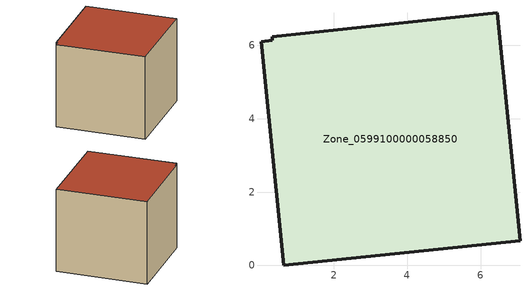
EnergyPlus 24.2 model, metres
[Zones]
Zone_0599100000058850
 floor ground (C_G): 0.01,6.11 0.32,6.13 0.32,6.24 6.45,6.89 7.08,0.66 0.62,0 z0
 wall outside (C_F): 7.08,0.66 6.45,6.89 0.32,6.24 0.32,6.13 0.01,6.11 0.62,0 7.08,0.66 z0:5.86
 roof outside (C_R): 0.32,6.13 0.01,6.11 0.62,0 7.08,0.66 6.45,6.89 0.32,6.24 z5.86
[BUILDING]
Pand.0599100000058850: North Axis=0; Terrain=City; Loads Convergence Tolerance Value=0.04; Temperature Convergence Tolerance Value=0.4; Solar Distribution=FullExterior; Maximum Number of Warmup Days=25; Minimum Number of Warmup Days=1
[Site:Location]
Rotterdam.The.Hague.AP_ZH_NLD Design_Conditions: Latitude=51.96; Longitude=4.45; Time Zone=1; Elevation=-4.5
[SITE:GROUNDTEMPERATURE:BUILDINGSURFACE]
18, 18, 18, 18, 18, 18, 18, 18, 18, 18, 18, 18
[MATERIAL] Thermal Absorptance=0.9; Solar Absorptance=0.7; Visible Absorptance=0.7
Name | Roughness | Thickness | Conductivity | Density | Specific Heat
G.TC.1946-1964 | MediumSmooth | 0.15 | 1 | 540 | 1210
F.TC.1946-1964 | Rough | 0.3 | 0.857143 | 1920 | 840
R.TC.1946-1964 | MediumRough | 0.2 | 0.235294 | 1500 | 1000
[CONSTRUCTION]
C_G: G.TC.1946-1964
C_F: F.TC.1946-1964
C_R: R.TC.1946-1964
[ZONE]
Zone_0599100000058850: Type=1; Multiplier=1; Ceiling Height=Autocalculate; Volume=Autocalculate; Floor Area=autocalculate; Part of Total Floor Area=Yes
[ZONEINFILTRATION:DESIGNFLOWRATE]
Infil_Zone_0599100000058850: Zone or ZoneList or Space or SpaceList=Zone_0599100000058850; Schedule=AlwaysOn; Design Flow Rate Calculation Method=Flow/Area; Flow Rate per Floor Area=0.003; Constant Term Coefficient=1; Temperature Term Coefficient=0; Velocity Term Coefficient=0; Velocity Squared Term Coefficient=0
[HVACTEMPLATE:ZONE:IDEALLOADSAIRSYSTEM]
Zone_0599100000058850: Maximum Heating Supply Air Temperature=50; Minimum Cooling Supply Air Temperature=13; Maximum Heating Supply Air Humidity Ratio=0.0156; Minimum Cooling Supply Air Humidity Ratio=0.0077; Heating Limit=NoLimit; Cooling Limit=NoLimit; Dehumidification Control Type=ConstantSensibleHeatRatio; Cooling Sensible Heat Ratio=0.7; Dehumidification Setpoint=60; Humidification Control Type=None; Humidification Setpoint=30; Outdoor Air Method=None; Outdoor Air Flow Rate per Person=0.00944; Outdoor Air Flow Rate per Zone Floor Area=0; Outdoor Air Flow Rate per Zone=0; Demand Controlled Ventilation Type=None; Outdoor Air Economizer Type=NoEconomizer; Heat Recovery Type=None; Sensible Heat Recovery Effectiveness=0.7; Latent Heat Recovery Effectiveness=0.65
[ZONECONTROL:THERMOSTAT]
ThermostatControl_Zone_0599100000058850: Zone or ZoneList=Zone_0599100000058850; Control Type Schedule=DualSetpointControlType; Control 1=Thermostat_Zone_0599100000058850; Temperature Difference Between Cutout And Setpoint=0
[THERMOSTATSETPOINT:DUALSETPOINT]
Thermostat_Zone_0599100000058850: Heating Setpoint Temperature Schedule=HeatingSetpoint_Zone_0599100000058850; Cooling Setpoint Temperature Schedule=CoolingSetpoint_Zone_0599100000058850
[SCHEDULE:COMPACT]
HeatingSetpoint_Zone_0599100000058850: Through: 12/31, For: AllDays, Until: 24:00, 21
CoolingSetpoint_Zone_0599100000058850: Through: 12/31, For: AllDays, Until: 24:00, 24
DualSetpointControlType: Through: 12/31, For: AllDays, Until: 24:00, 4
AlwaysOn: Through: 12/31, For: AllDays, Until: 24:00, 1
